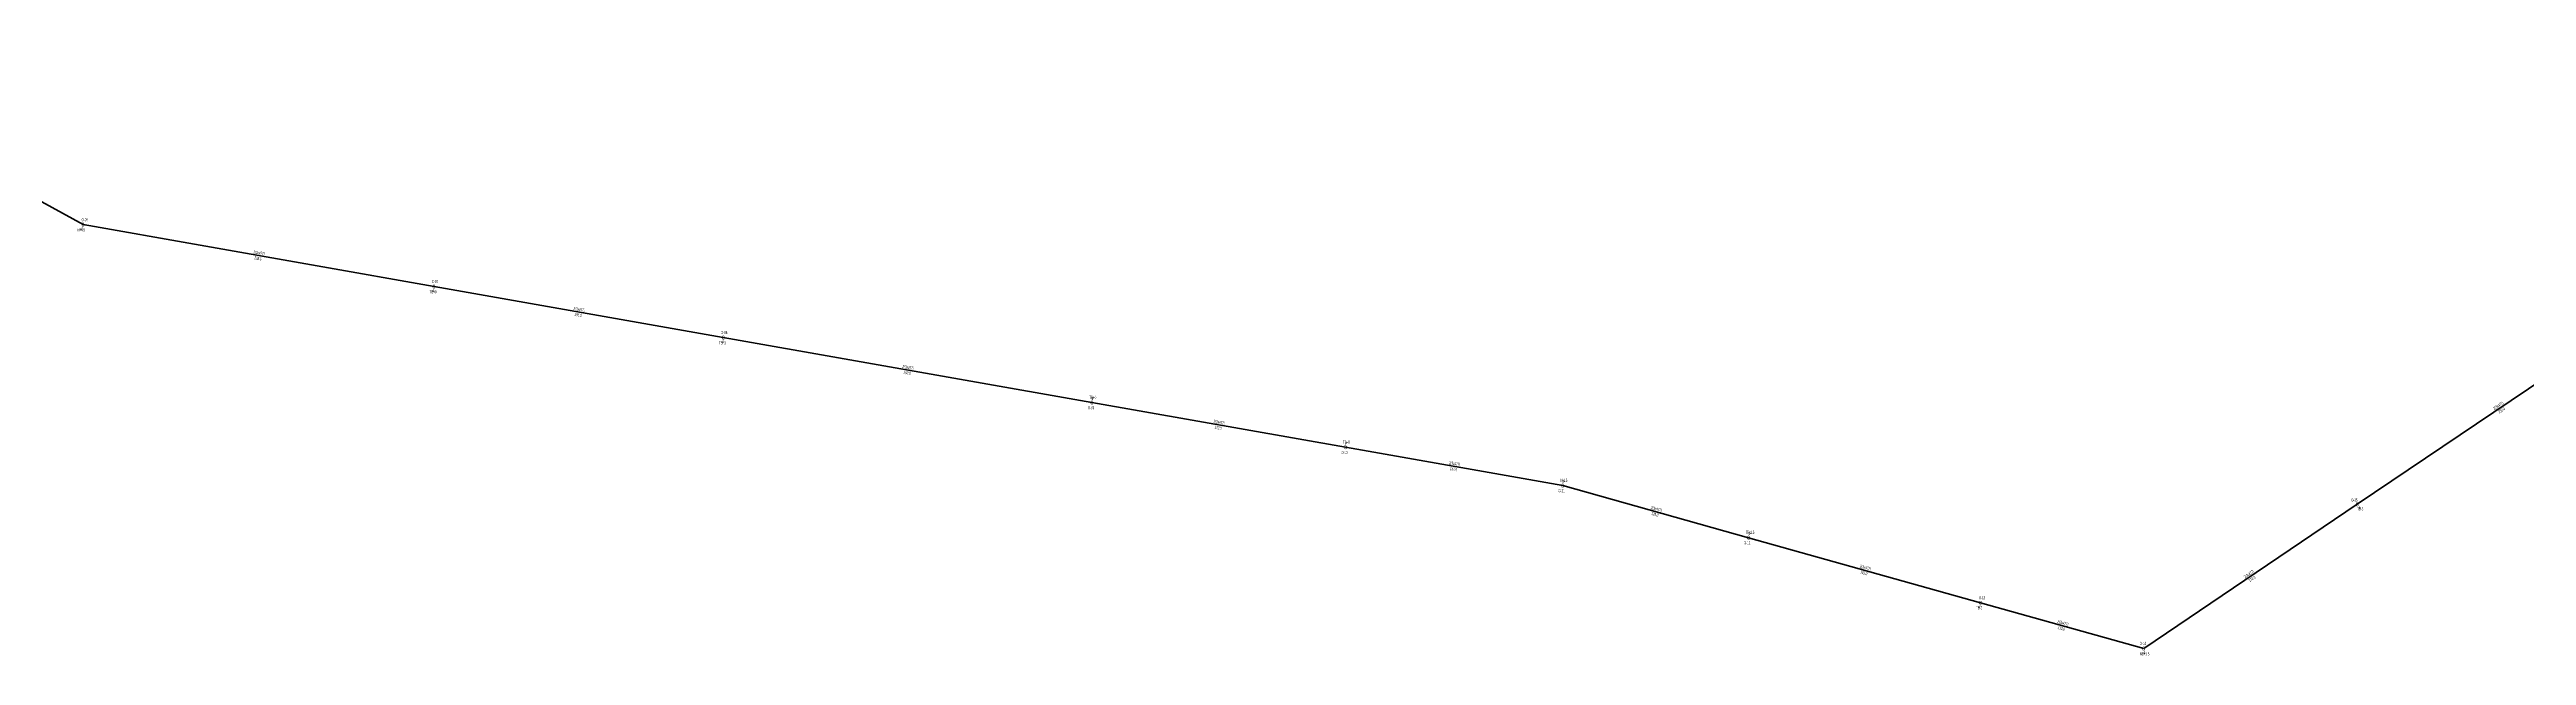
# Model space of a CAD drawing. Header units: millimetres. Extents: x 575398 to 593980, y 4181204 to 4193824.
# Drawn here: x 584697 to 586352, y 4183979 to 4184384 of the extents above; entities that cross this region are included whole.
import ezdxf
from ezdxf.enums import TextEntityAlignment as Align

# ---------------------------------------------------------------- set-up
doc = ezdxf.new("R2010")
doc.units = ezdxf.units.MM
doc.layers.add('DIREK_ENH_YENI', color=6, linetype='Continuous', lineweight=25)
doc.layers.add('HAT_ENH_HAVAI_YENI', color=6, linetype='Continuous', lineweight=70)
doc.styles.add('Direk', font='B_CAD')
doc.styles.get("Standard").update_dxf_attribs({"font": 'Arial'})

msp = doc.modelspace()

# ---------------------------------------------------------------- linework, layer by layer
at = {"layer": 'HAT_ENH_HAVAI_YENI'}
for p, q in [((584505.775189, 4184384.419024), (584719.363, 4184267.293)), ((584719.363, 4184267.293), (584953.801803, 4184225.860735)), ((584953.801803, 4184225.860735), (585147.038144, 4184191.747089)), ((586238.46745, 4184080.262161), (586429.097, 4184209.111285)), ((585147.038144, 4184191.747089), (585393.28188, 4184148.292634)), ((585393.28188, 4184148.292634), (585562.607317, 4184118.413277)), ((585562.607317, 4184118.413277), (585707.758, 4184092.804)), ((585707.758, 4184092.804), (585831.921674, 4184057.952436)), ((586095.826088, 4183983.836885), (586238.46745, 4184080.262161)), ((585831.921674, 4184057.952436), (585986.92452, 4184014.434651)), ((585986.92452, 4184014.434651), (586095.826088, 4183983.836885))]:
    msp.add_line(p, q, dxfattribs=at)

# ---------------------------------------------------------------- texts
at = {"layer": 'DIREK_ENH_YENI', "width": 0.53}
for s, p in [('N+4.5', (584718.139933, 4184263.815978)), ('O-06', (584720.524394, 4184270.594691)), ('O-07', (584954.410585, 4184229.307383)), ('TB+0', (584953.181435, 4184222.348485)), ('TB+3', (585146.418284, 4184188.234481)), ('O-08', (585147.64638, 4184195.193833)), ('TB+0', (585393.901432, 4184151.80494)), ('O-09', (585392.673886, 4184144.845847)), ('O-10', (585561.998622, 4184114.966613)), ('TB+0', (585563.227596, 4184121.925532)), ('O-11', (585706.979874, 4184089.391593)), ('N-1.5', (585708.554399, 4184096.296537)), ('O-15', (586236.507946, 4184083.16222)), ('TB-3', (586240.487892, 4184077.271913)), ('O-12', (585830.975894, 4184054.582643)), ('TB-1.5', (585832.928166, 4184061.538545)), ('O-13', (585987.870027, 4184017.80452)), ('TB-3', (585985.964825, 4184011.014214)), ('O-14', (586095.267273, 4183987.291986)), ('NB+1.5', (586096.412085, 4183980.213718))]:
    msp.add_text(s, height=2.05, dxfattribs=at).set_placement(p, align=Align.MIDDLE_CENTER)
at = {"layer": 'DIREK_ENH_YENI', "color": 32, "style": 'Direk'}
for rotation, p in [(340.620312, (584718.433885, 4184264.651647)), (349.983171, (584953.314779, 4184223.103416)), (349.992221, (585146.551554, 4184188.989693)), (169.996247, (585393.768276, 4184151.050064)), (169.984602, (585563.094273, 4184121.170608)), (167.154557, (585708.380501, 4184095.533925)), (394.045998, (586240.035053, 4184077.942113)), (164.322475, (585832.678298, 4184060.648269)), (344.327115, (585986.168114, 4184011.738756)), (369.187245, (586096.27314, 4183981.072804))]:
    msp.add_text('4', height=2, rotation=rotation, dxfattribs=at).set_placement(p, align=Align.MIDDLE_CENTER)
at = {"layer": 'DIREK_ENH_YENI', "style": 'Direk'}
for p in [(584719.363, 4184267.293), (584953.801803, 4184225.860735), (585147.038144, 4184191.747089), (585393.28188, 4184148.292634), (585562.607317, 4184118.413277), (585707.758, 4184092.804), (586238.46745, 4184080.262161), (585831.921674, 4184057.952436), (585986.92452, 4184014.434651), (586095.826088, 4183983.836885)]:
    msp.add_text('8', height=2.5, dxfattribs=at).set_placement(p, align=Align.MIDDLE_CENTER)
at = {"layer": 'HAT_ENH_HAVAI_YENI', "lineweight": 30, "width": 0.53}
for rotation, p in [(349.977631, (584836.730329, 4184247.413896, 292476.900902)), (349.988249, (585050.567746, 4184209.640968, 292573.519072)), (349.992093, (585270.307729, 4184170.856928, 292696.64094)), (34.055299, (586333.306231, 4184145.390946, 293214.5485)), (349.992546, (585478.092309, 4184134.190023, 292781.303659)), (349.994145, (585635.330345, 4184106.44571, 292853.879)), (344.321073, (585770.069546, 4184076.19659, 292915.960837)), (344.317662, (585909.652855, 4184037.011902, 292993.46226)), (34.058615, (586166.670734, 4184032.753718, 293119.233725)), (344.30638, (586041.605223, 4183999.954081, 293047.913044))]:
    msp.add_text('2(3x477)', height=2.05, rotation=rotation, dxfattribs=at).set_placement(p, align=Align.CENTER)
for s, rotation, p in [('238.0', 349.977631, (584836.434474, 4184245.739838, 292476.900902)), ('196.0', 349.988249, (585050.272201, 4184207.966855, 292573.519072)), ('250.0', 349.992093, (585270.012296, 4184169.182795, 292696.64094)), ('172.0', 349.992546, (585477.796889, 4184132.515888, 292781.303659)), ('230.0', 34.055299, (586334.258219, 4184143.9825, 293214.5485)), ('147.0', 349.994145, (585635.034972, 4184104.771567, 292853.879)), ('129.0', 344.321073, (585769.610128, 4184074.559845, 292915.960837)), ('161.0', 344.317662, (585909.193339, 4184035.375184, 292993.46226)), ('172.0', 34.058615, (586167.622804, 4184031.345327, 293119.233725)), ('113.0', 344.30638, (586041.145385, 4183998.317454, 293047.913044))]:
    msp.add_text(s, height=2.05, rotation=rotation, dxfattribs=at).set_placement(p, align=Align.TOP_CENTER)

doc.saveas('drawing.dxf')
